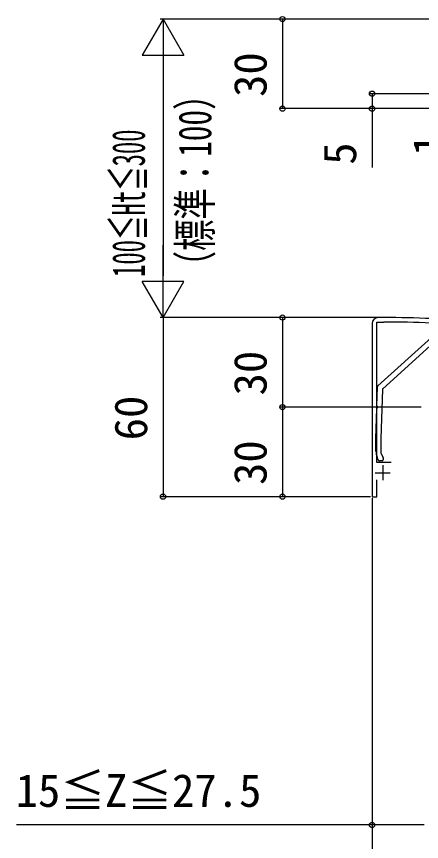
# Model space of a CAD drawing. Units: millimetres, scale not verified. Extents: x -875 to 875, y -1300 to 1293.
# Drawn here: x -367 to -231.3, y 786.3 to 1062.7 of the extents above; entities that cross this region are included whole.
import ezdxf
from ezdxf.enums import TextEntityAlignment as Align

# ---------------------------------------------------------------- set-up
doc = ezdxf.new("R2010")
doc.units = ezdxf.units.MM
doc.header["$LTSCALE"] = 8
for name, color, linetype in [('0-3_YKK_11', 7, 'Continuous'), ('0-6_YKK_13', 4, 'Continuous'), ('0-8_YKK_D', 6, 'Continuous')]:
    doc.layers.add(name, color=color, linetype=linetype)
doc.styles.add('ＭＳ ゴシック', font='')
doc.styles.get('ＭＳ ゴシック').set_extended_font_data('MS Gothic')

msp = doc.modelspace()

# ---------------------------------------------------------------- linework, layer by layer
at = {"layer": '0-3_YKK_11'}
for p, q in [((-243.898, 961.803), (-245.898, 961.803)), ((-244.298, 912.303), (-244.298, 907.303)), ((-246.798, 909.803), (-241.798, 909.803))]:
    msp.add_line(p, q, dxfattribs=at)
for points in [[(-247.898, 959.803), (-247.898, 901.803), (-246.298, 901.803), (-246.298, 907.403)], [(-241.498, 913.303), (-246.298, 913.303), (-246.298, 960.303), (-243.898, 960.303)]]:
    msp.add_lwpolyline(points, dxfattribs=at)
for centre, radius, start, end in [((-245.898, 959.803), 2, 90.00001, 179.99999), ((-243.898, 577.101), 384.701, 85.28146, 89.99999), ((-243.898, 577.104), 383.199, 85.28153, 90.00001)]:
    msp.add_arc(centre, radius, start, end, dxfattribs=at)
at = {"layer": '0-6_YKK_13'}
for p, q in [((-245.939, 938.946), (-228.004, 955.112)), ((-227.182, 953.43), (-244.328, 937.975)), ((-246.285, 932.261), (-246.104, 938.589)), ((-244.427, 937.76), (-244.898, 921.283)), ((-246.598, 921.307), (-246.311, 931.344)), ((-246.598, 917.055), (-246.598, 921.298)), ((-244.898, 921.274), (-244.898, 916.37)), ((-245.678, 913.976), (-246.129, 914.942)), ((-244.87, 916.243), (-244.226, 914.863)), ((-244.498, 913.803), (-245.407, 913.803)), ((-244.198, 914.736), (-244.198, 914.103))]:
    msp.add_line(p, q, dxfattribs=at)
for centre, radius, start, end in [((-245.604, 938.574), 0.5, 132.03177, 178.36342), ((-244.127, 937.752), 0.3, 132.03177, 178.36342), ((-246.111, 931.339), 0.2, 111.9416, 178.36342), ((-246.085, 932.255), 0.2, 178.36342, 244.78524), ((-246.298, 931.803), 0.3, 291.9416, 64.78524), ((-246.298, 921.298), 0.3, 178.36342, 180), ((-244.598, 921.274), 0.3, 178.36342, 180), ((-241.598, 917.055), 5, 180, 205), ((-244.598, 916.37), 0.3, 180, 205), ((-245.407, 914.103), 0.3, 205, 270), ((-244.498, 914.103), 0.3, 270, 360), ((-244.498, 914.736), 0.3, 360, 25)]:
    msp.add_arc(centre, radius, start, end, dxfattribs=at)
at = {"layer": '0-8_YKK_D'}
for p, q in [((-317.898, 1061.803), (-324.898, 1049.678)), ((-188.898, 1061.803), (-318.898, 1061.803)), ((-317.898, 1061.803), (-310.898, 1049.678)), ((-317.898, 1061.803), (-317.898, 1037.554)), ((-188.898, 1061.803), (-278.898, 1061.803)), ((-277.898, 1061.803), (-277.898, 1031.803)), ((-324.898, 1049.678), (-310.898, 1049.678)), ((-317.898, 1047.803), (-317.898, 975.803)), ((-173.898, 1036.803), (-248.898, 1036.803)), ((-179.898, 1031.803), (-278.898, 1031.803)), ((-179.898, 1031.803), (-248.898, 1031.803)), ((-317.898, 961.803), (-317.898, 986.051)), ((-317.898, 961.803), (-324.898, 973.927)), ((-310.898, 973.927), (-324.898, 973.927)), ((-317.898, 961.803), (-310.898, 973.927)), ((-245.898, 961.803), (-318.898, 961.803)), ((-245.898, 961.803), (-318.898, 961.803)), ((-317.898, 961.803), (-317.898, 901.803)), ((-245.898, 961.803), (-278.898, 961.803)), ((-277.898, 961.803), (-277.898, 931.803)), ((-231.398, 931.803), (-278.898, 931.803)), ((-231.398, 931.803), (-278.898, 931.803)), ((-277.898, 931.803), (-277.898, 901.803)), ((-248.398, 901.803), (-318.898, 901.803)), ((-248.398, 901.803), (-278.898, 901.803)), ((-247.898, 901.303), (-247.898, 790.803)), ((-247.898, 901.303), (-247.898, 760.803))]:
    msp.add_line(p, q, dxfattribs=at)
for points in [[(-247.898, 1036.803), (-247.898, 1031.803), (-247.898, 1012.109)], [(-230.398, 791.803), (-247.898, 791.803), (-366.96, 791.803)]]:
    msp.add_lwpolyline(points, dxfattribs=at)
for centre in [(-277.898, 1061.803), (-247.898, 1036.803), (-277.898, 1031.803), (-247.898, 1031.803), (-277.898, 961.803), (-277.898, 931.803), (-277.898, 931.803), (-317.898, 901.803), (-277.898, 901.803), (-247.898, 791.803)]:
    msp.add_circle(centre, 0.875, dxfattribs=at)

# ---------------------------------------------------------------- texts
at = {"layer": '0-8_YKK_D', "style": 'ＭＳ ゴシック'}
for s, p in [('30', (-279.898, 1035.723)), ('1', (-219.898, 1015.984)), ('5', (-249.898, 1013.001)), ('30', (-279.898, 935.723)), ('60', (-319.898, 920.68)), ('30', (-279.898, 905.723))]:
    msp.add_text(s, height=11, rotation=90, dxfattribs=at).set_placement(p, align=Align.BOTTOM_LEFT)
for s, width, p in [('（標準：100）', 0.7, (-298.426, 973.651)), ('100≦Ht≦300', 0.55, (-320.665, 975.428))]:
    msp.add_text(s, height=11, rotation=90, dxfattribs=dict(at, width=width)).set_placement(p, align=Align.BOTTOM_LEFT)
msp.add_text('15≦Z≦27.5', height=11, dxfattribs=at).set_placement((-367.261, 794.57), align=Align.BOTTOM_LEFT)

doc.saveas('drawing.dxf')
